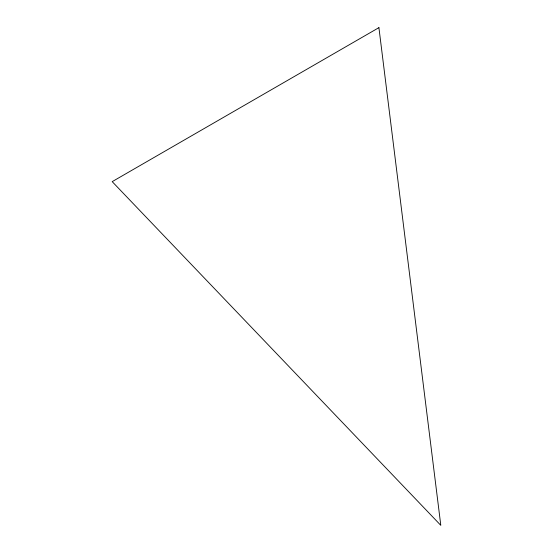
<?xml version="1.0" encoding="UTF-8"?>
<svg xmlns="http://www.w3.org/2000/svg" width="553" height="553" viewBox="0 0 553 553"><rect width="100%" height="100%" fill="white"/><g stroke="black" fill="none" stroke-linecap="round" stroke-linejoin="round"><path stroke-width="0.83" d="M378.916 27.65L112.197 181.64L440.803 525.35L378.916 27.65"/></g></svg>
